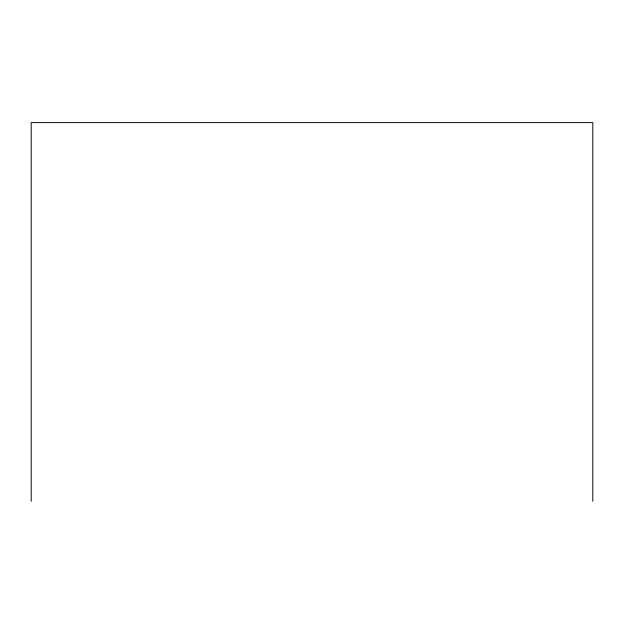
<?xml version="1.0" encoding="UTF-8"?>
<svg xmlns="http://www.w3.org/2000/svg" width="624" height="624" viewBox="0 0 624 624"><rect width="100%" height="100%" fill="white"/><g stroke="black" fill="none" stroke-linecap="round" stroke-linejoin="round"><path stroke-width="0.94" d="M592.8 501.392L592.8 122.608L31.2 122.608L31.2 501.392"/></g></svg>
